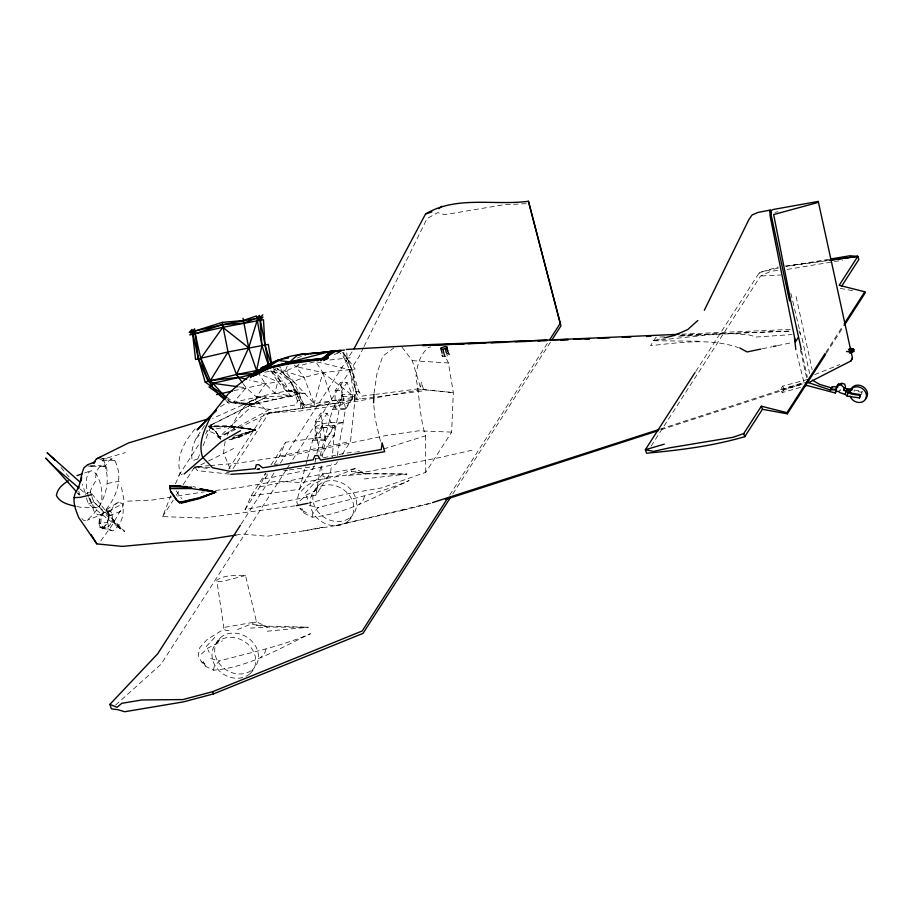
<?xml version="1.0" encoding="UTF-8"?>
<svg xmlns="http://www.w3.org/2000/svg" width="913" height="913" viewBox="0 0 913 913"><rect width="100%" height="100%" fill="white"/><g stroke="black" fill="none" stroke-linecap="round" stroke-linejoin="round"><path stroke-width="0.68" stroke-dasharray="4.57 3.42" d="M315.076 439.073L315.327 421.475L320.668 413.178L327.162 413.304L333.119 427.604L325.621 439.256L315.076 439.073L322.574 427.421L320.668 413.178M334.957 408.191L335.208 390.593L340.549 382.296L347.043 382.41L352.989 396.721L345.502 408.373L334.957 408.191L342.455 396.55L340.549 382.296M307.51 458.429L312.703 440.249L322.152 425.572L334.968 425.709L332.286 457.014M320.109 455.724L332.583 409.366L342.033 394.701L354.849 394.827L354.712 402.405L350.501 441.481L342.021 454.663M854.374 390.056L862.146 391.426L861.564 394.804M307.521 503.383L348.88 493.499L381.611 487.919L425.755 472.306L451.638 432.111L453.339 392.613L448.409 362.986L444.414 354.621M374.01 393.309L377.001 373.497L382.707 356.207L393.743 347.99M106.17 527.965L102.713 527.2L100.772 523.411L101.103 518.036L103.557 513.14L107.22 510.595L110.667 511.348L112.607 515.137L112.288 520.513L109.822 525.409L106.17 527.965L102.256 527.954L100.042 526.881C98.433 520.969 100.795 512.421 107.22 510.595M99.426 458.703L102.541 460.46C113.452 481.105 104.059 505.676 87.192 520.227L83.676 520.444L81.93 518.641M245.083 509.682L259.737 486.903L265.729 473.128L251.075 495.907L245.083 509.682L315.966 495.143L330.632 472.363L331.533 463.987M232.256 437.909L239.183 437.247L238.807 435.022L255.743 429.84L231.697 426.006L209.99 425.983L208.678 426.828L230.784 426.599L255.743 429.84L239.183 437.247L228.615 440.112M322.152 425.572L316.777 454.126M342.033 394.701L334.078 435.638L320.965 456.009M213.585 670.199L214.213 666.239L219.531 660.955C250.082 652.578 281.17 646.461 310.488 633.713C279.298 648.435 248.804 667.346 213.585 670.199L205.573 666.364L201.271 661.491L198.178 655.534L199.89 647.465L207.114 639.534L221.277 630.769L223.845 627.471L216.758 580.246C224.986 574.334 235.953 575.886 245.517 575.464L256.462 621.799L267.463 627.06L308.286 627.242L265.478 631.385M315.966 495.143L321.011 464.215M322.152 457.185L325.519 440.386L334.968 425.709M337.217 455.827L345.399 409.503L354.849 394.827M312.098 517.146L312.794 513.049L318.226 507.628C348.812 499.479 379.865 493.408 409.104 480.535C377.822 495.2 347.305 514.019 312.098 517.146L304.189 513.174L299.886 508.301L306.414 512.741M99.015 523.252C99.061 511.805 110.564 507.366 118.622 502.013L122.353 503.828C125.047 513.505 121.418 525.546 112.63 530.898L99.757 527.44L99.015 523.252L107.723 522.453L109.571 513.528L113.737 505.722L118.622 502.013M105.771 510.949L107.974 512.01C109.56 517.717 107.426 524.815 102.256 527.954M105.897 510.321L108.27 511.474C109.971 517.591 107.666 525.203 102.119 528.581M251.075 495.907L299.532 489.288L314.198 466.509L316.491 455.496M225.134 441.447L223.537 452.837L230.213 469.02M225.956 400.545L228.809 403.329L274.904 393.229L277.712 381.725L271.161 371.077L267.189 370.918M299.532 489.288L305.775 465.139M306.129 463.793L307.167 459.775M121.486 487.382L124.225 501.328L122.878 506.304L111.683 525.854L100.213 541.66M336.863 352.783L339.613 352.498L344.429 358.455L349.588 369.731L355.111 399.62L332.229 400.761L314.14 403.614L293.609 381.497L276.97 368.144L280.006 373.406L296.052 366.638L315.59 361.491L322.86 372.607L314.14 403.614L314.894 406.08L332.229 400.761L354.678 397.189L357.177 399.266C354.518 383.38 353.867 366.01 343.459 352.875L340.891 352.623M264.804 372.196L271.161 371.077L289.067 390.627L301.747 392.636L292.594 396.105L290.905 395.831L277.712 381.725L258.436 373.314L265.478 383.928L274.904 393.229L289.067 390.627L301.187 394.154L289.067 390.627L283.578 380.698L265.478 383.928L256.462 396.95L254.544 404.47L231.537 402.713L227.086 399.563M364.504 496.158L363.397 499.662L359.14 504.49M266.003 649.177L264.781 652.852L260.422 657.851M90.033 492.484L91.574 487.85L95.317 481.642L96.105 473.436L98.307 468.323L101.309 465.356L105.018 466.383L109.058 460.54L111.979 458.954L114.821 460.597C124.488 479.017 115.358 501.659 100.921 514.795L87.192 520.227M295.025 505.848L203.108 518.059L162.594 516.61L170.822 495.633M175.456 483.833L180.192 473.094C175.307 456.831 185.362 439.94 195.816 428.129M287.218 366.113L285.198 371.214L293.609 381.497L305.09 407.369L300.251 401.515L291.236 382.433L278.134 365.93L285.198 371.214L304.097 377.411L322.86 372.607L355.191 369.069L347.111 358.181L346.769 352.327L343.459 352.875L344.429 358.455L352.087 369.468L359.288 392.75L356.344 393.104L354.678 397.189L322.86 372.607L296.052 366.638L294.1 365.04M197.767 458.988L199.901 453.704M203.085 445.761L211.599 424.602L266.904 396.824L211.04 425.161L209.123 424.191M204.512 425.572L196.021 438.651C192.563 445.487 190.749 453.225 192.289 460.848L197.436 459.022M337.388 461.864L335.847 464.261L264.964 478.8L267.144 473.79M274.22 464.42L279.618 456.032L285.609 442.257L334.078 435.638M227.154 435.341C234.721 420.437 242.402 401.435 260.296 397.155L212.581 418.405M363.454 347.716L359.037 356.663L289.98 463.941M364.082 346.426L427.079 218.527L437.818 212.615L444.677 214.681L503.668 204.774L527.782 203.588M664.493 336.829L655.979 337.182L650.535 345.673C679.694 342.615 709.937 337.787 738.412 347.613M209.088 426.999L213.482 429.361L230.418 426.12L255.743 429.84L239.309 437.042L228.775 439.861M401.994 347.214L412.311 360.658L421.007 389.315L453.339 392.613L421.486 389.509L348.047 402.895L341.028 404.927L299.738 411.055L268.936 412.95L231.24 471.507M198.52 444.905L178.537 475.958L182.292 474.087M205.448 434.154L211.599 424.602L211.04 425.161M162.594 516.61L173.265 500.05M176.3 495.325L179.347 490.589M183.159 484.677L194.583 466.931L208.757 465.687M238.635 436.562L255.743 429.84L230.909 426.987L230.418 426.12L208.164 426.131M270.956 465.025L285.609 442.257M264.964 478.8L268.045 474.007M241.226 523.971L274.22 472.717M280.359 463.188L354.027 348.755M286.146 469.91L161.076 664.196L115.643 705.087M286.91 468.711L289.216 465.139M325.621 439.256L321.821 421.589L327.162 413.304M345.502 408.373L341.702 390.718L347.043 382.41M217.545 642.044L220.273 637.799M315.704 489.551L318.432 485.317M250.162 673.532A22.836 19.401 32.8 0 0 238.339 638.586A22.836 19.401 32.8 0 0 213.06 661.24A22.836 19.401 32.8 0 0 250.162 673.532L252.89 669.286A22.836 19.401 32.8 0 0 241.066 634.341A22.836 19.401 32.8 0 0 215.788 656.995A22.836 19.401 32.8 0 0 252.89 669.286M348.321 521.038A22.836 19.401 32.8 0 0 336.498 486.093A22.836 19.401 32.8 0 0 311.219 508.746A22.836 19.401 32.8 0 0 348.321 521.038L351.049 516.804A22.836 19.401 32.8 0 0 339.225 481.859A22.836 19.401 32.8 0 0 313.946 504.512A22.836 19.401 32.8 0 0 351.049 516.804M449.687 495.086L548.667 341.314M452.791 493.91L551.007 341.336M695.786 371.386L759.422 272.531L778.321 267.018M651.129 446.069L760.597 276.011L770.88 271.229L779.006 270.339M800.507 387.352L782.201 392.579L780.547 389.394L782.646 386.131L808.907 379.089M782.201 392.579L784.29 389.315L803.52 383.974M825.888 352.247L843.441 324.982M826.265 353.365L843.053 327.288M838.99 391.597L840.28 389.6L840.656 390.467M862.146 391.426L861.621 392.248L853.826 390.901M228.707 469.031L263.96 414.217L326.649 404.379L344.372 402.667L341.028 404.927M87.671 465.801L91.642 466.566L93.149 464.477M196.021 438.651L200.906 433.492M214.795 637.422L206.406 646.347L209.214 652.453M277.472 368.818L282.106 371.922L290.688 381.794L299.932 400.636L297.387 400.853L296.474 404.699L269.666 409.458L251.714 406.217L218.549 437.726L270.773 412.265L315.179 406.559L362.256 398.684L423.883 390.764L421.361 381.942L420.562 388.573L375.791 394.336M201.453 654.028L207.981 648.013L222.464 640.846M300.057 500.838L306.46 495.006L320.965 487.804M299.11 364.104L296.052 366.638L304.097 377.411L314.14 403.614L304.189 404.801L300.251 401.515L297.695 401.709L291.236 382.433L280.006 373.406M88.801 497.574A18.796 7.224 80.7 0 0 99.768 505.836A18.796 7.224 80.7 0 0 99.54 480.889L96.983 475.182L93.993 471.599L91.038 470.686L88.561 472.614L86.929 477.065A18.842 7.236 80.6 0 0 88.447 496.489M315.35 427.079C323.704 421.464 334.546 422.913 344.11 422.297C334.763 424.203 325.222 429.487 315.601 427.832L315.35 427.079L319.527 454.857M446.685 354.312L448.226 353.24L447.986 352.292M442.269 356.401L441.96 355.077L447.028 354.735L448.854 353.468L448.568 352.338L449.162 354.78L447.336 356.047L444.483 356.732L442.269 356.401L441.995 355.271M230.909 426.987L231.822 426.394L255.743 429.84L233.431 437.692M220.444 406.73L228.079 401.846L237.734 402.485L251.714 406.217M213.482 429.361L210.184 426.542L208.849 427.387L213.779 429.726L221.163 438.97L220.181 439.05L215.525 431.358L220.718 438.411M269.666 409.458L218.298 437.453C215.662 433.31 210.926 431.393 206.201 430.97M108.27 511.474L122.353 503.828M274.368 369.514L276.103 368.601M193.567 468.472L207.342 461.601M208.598 460.985L233.637 448.5M85.137 494.298L90.25 491.856L120.539 528.924L88.493 503.987L86.393 497.939M88.493 503.987L93.594 501.545L117.64 526.79L124.739 531.583L113.269 519.611L89.303 498.053M327.835 477.179L313.524 484.027L305.01 493.157L307.818 499.274M364.127 478.948L406.89 474.052L366.067 473.87L355.066 468.631L336.212 476.187L324.857 477.202L322.974 476.152L320.988 464.58M814.681 374.604L839.789 364.607M288.599 383.46L304.097 377.411M297.124 358.056L302.386 356.07M334.272 354.495L339.613 352.498M237.483 629.582L256.462 621.799L223.845 627.471L224.336 629.445L226.162 630.541L230.909 630.643M109.012 515.662L123.529 510.458M84.692 472.923L91.038 470.686M99.928 457.276L103.215 459.125L125.343 452.62M660.327 429.064L803.976 382.41L796.136 350.9M661.103 429.726L803.543 383.62M266.847 414.103L269.78 413.155M249.409 401.492L253.677 400.122L256.793 401.172L268.936 412.95M383.677 448.979L425.538 435.798C419.432 416.807 419.854 397.018 415.974 377.731C416.659 366.615 419.501 354.974 428.38 347.511L430.776 346.906M245.517 575.464L222.373 581.49L218.333 581.729L216.758 580.246M780.547 389.394L805.631 382.49M235.782 535.098L242.732 534.014L267.03 536.251L303.561 530.898L336.11 525.523L431.153 502.96M430.731 503.394L404.927 509.739M698.902 341.222L653.035 340.732L664.847 337.799M107.974 512.01L110.667 511.348M775.057 212.364L777.785 211.702M355.066 468.631L322.449 474.304L319.881 477.579L305.729 486.344L298.494 494.275L296.782 502.344L298.642 505.928M233.865 390.661L265.478 383.928L249.295 379.956M471.998 450.212L438.331 457.824L371.203 470.982L301.575 482.555L276.73 481.174L241.568 487.234L215.285 490.486M778.264 268.125L759.422 272.531L760.597 276.011L781.026 274.984M233.785 436.3L255.743 429.84L230.293 426.314M323.499 457.755L345.616 453.122L355.317 452.118M762.287 348.789L771.964 346.769M777.488 345.628L792.678 342.466M279.618 456.032L350.501 441.481M259.737 486.903L330.632 472.363M108.67 515.925L112.607 515.137M336.11 525.523L406.536 509.397L402.062 510.253M303.561 530.898L322.437 527.303L317.45 528.216M107.483 483.468L119.238 481.277M292.594 396.105L274.676 399.415L256.405 404.06L233.648 402.222L228.17 398.262M289.067 390.627L291.977 390.102M829.141 259.224L786.104 266.368L828.274 260.502M787.132 269.438L842.665 260.216M171.884 496.9L152.174 500.039L124.225 501.328M177.51 496.01L204.215 491.856M275.11 464.455L277.872 464.078M315.259 458.977L319.413 458.406M283.738 470.674L287.892 470.104M289.273 469.921L314.198 466.509M785.294 266.082L828.513 260.296M350.261 357.77L329.319 360.042M374.387 394.519L361.799 396.139L358.923 391.494L355.99 391.86L351.459 368.464L346.392 357.474L342.695 352.372M256.838 469.35L259.6 469.031M653.035 340.732L716.054 334.181L733.584 333.713L748.215 334.751L756.706 337.011L792.05 334.569M256.873 469.134L259.634 468.837M356.709 451.969L359.482 451.684M257.135 469.156L259.92 468.871M210.173 465.562L238.51 463.062L294.956 454.628L386.21 435.501L418.359 430.833L451.638 432.111M348.709 475.422L366.067 473.87L351.357 471.325L367.597 473.607L406.89 474.052M250.436 628.11L267.463 627.06L252.707 624.549L268.821 626.181L308.286 627.242M681.885 334.169L791.537 329.365M678.679 336.212L702.782 335.185M680.699 335.402L790.464 331.099L680.767 335.185M243.086 383.62L246.145 387.82L256.462 396.95L290.905 395.831L299.521 393.868L286.442 391.106L272.976 368.738M90.398 465.71L101.309 465.356M226.367 472.614L229.231 472.523M91.642 466.566L105.018 466.383M100.921 514.795L97.657 514.806L93.719 510.709L89.816 497.151M209.374 426.417L230.179 426.508M332.583 409.366L345.399 409.503M312.703 440.249L325.519 440.386M102.541 460.46L114.821 460.597M97.28 507.776L82.455 507.617L76.315 506.43M305.296 393.229L299.635 393.138L303.15 393.72M342.455 396.55L352.989 396.721M322.574 427.421L333.119 427.604M335.208 390.593L341.702 390.718M315.327 421.475L321.821 421.589M102.21 458.76L111.979 458.954M229.471 474.132L197.379 470.64L194.754 466.76L209.842 467.604M412.311 360.658L448.409 362.986M314.894 406.08L304.189 404.801L291.236 382.433M100.042 526.881L102.713 527.2M194.754 466.76L210.218 468.768M239.183 386.872L246.145 387.82L233.648 402.222L249.683 404.231L254.499 403.854L290.905 395.831L274.904 393.229M256.462 396.95L276.434 399.666M446.662 353.331L448.876 353.651L449.162 354.78M840.245 288.394L855.481 291.144M99.757 527.44L108.875 529.095L112.63 530.898M316.948 361.822L349.588 369.731L356.344 393.104L360.236 398.81M193.065 486.572L195.713 487.222M309.21 505.368L318.226 507.628M210.595 658.558L219.531 660.955M99.357 522.989L100.772 523.411M251.828 405.075L249.683 404.231L247.138 404.824L231.537 402.713L227.554 399.027M271.161 371.077L275.555 372.812L283.578 380.698M231.822 426.394L237.551 432.5M209.99 425.983L215.708 431.073L220.569 439.21M201.271 661.491L207.799 665.931M273.398 368.487L278.716 372.287L275.555 372.812L271.458 369.765M80.104 489.037L85.514 493.671L82.159 483.97M117.766 525.34L124.739 531.583M210.184 426.542L214.749 430.959M113.132 521.061L120.539 528.924M61.023 467.547L69.034 476.985M176.198 490.852L181.847 498.795M782.646 386.131L784.29 389.315M301.906 508.45L304.189 513.174M203.302 661.64L205.573 666.364M799.012 330.757L802.299 339.271L809.603 373.657M302.854 407.666L300.251 401.515L300.388 407.985M103.215 459.125L106.661 468.129L107.414 473.128M78.723 491.262L79.979 494.892M90.25 491.856L91.505 495.485M91.916 496.706L93.594 501.545M322.86 372.607L332.937 403.249M790.863 293.313L800.53 333.987M380.436 441.333L375.095 418.462L373.702 404.094M447.028 354.735L447.336 356.047M444.175 355.408L444.483 356.732M800.37 349.713L806.852 378.918M796.09 296.508L812.148 369.617M801.591 350.9L807.354 377.137M107.723 522.453L108.875 529.095M425.538 435.798L425.755 472.306M79.465 495.063L77.582 492.974L79.465 495.051"/><path stroke-width="1.37" d="M804.433 386.233L807.046 385.48L835.269 393.001L835.612 391.004L838.99 391.597L839.367 392.464L845.301 394.427L847.264 396.196L859.555 397.897L860.114 394.599L852.274 393.355L846.465 389.885L851.761 390.285M860.114 394.599L859.555 397.897M704.322 310.26L748.694 219.942L752.072 214.954L757.881 212.467L770.184 210.081L769.99 215.388L795.44 341.896L798.35 337.376M859.601 395.34L851.749 394.119L847.869 392.51L844 390.228L843.795 387.626L841.067 384.761L837.324 385.743L836.228 389.771L830.202 389.931L806.955 382.125M373.565 402.793L373.942 394.667M81.223 480.911L81.645 477.191M847.264 396.196L847.869 392.51M845.301 394.427L845.917 390.753M844 390.228L845.495 386.758L844.708 384.122L841.969 383.357L838.339 384.179L837.324 385.743M854.191 351.414L851.646 352.395L850.654 351.334L850.848 348.8L853.746 349.417M850.733 352.589L849.238 352.692L851.669 352.738L850.505 351.482L850.722 348.481L851.783 349.496M206.338 489.847L215.628 492.141L198.395 498.338L179.633 502.812L176.631 500.244L170.651 491.605L169.624 486.001L180.763 485.978M224.997 399.609C203.473 384.544 200.928 357.303 195.199 333.713L194.583 328.806L189.836 334.934L222.761 327.299L260.091 320.292L262.967 317.131L222.201 324.708L189.242 332.366L192.015 329.388L198.361 358.832L205.208 382.079L236.467 374.524L248.69 347.819L257.055 320.817L262.841 314.802M235.782 535.098L207.993 539.423L169.407 541.991L122.319 546.408L96.846 543.886L78.769 517.637C75.482 509.568 71.773 500.415 75.745 491.947C81.291 484.792 80.264 475.776 83.95 467.855L87.545 464.763L94.005 462.286M838.339 384.179L835.966 388.584M851.304 352.772L852.468 357.942L851.007 360.909L808.564 382.661L807.959 379.899M267.361 369.742L267.931 368.373C283.738 351.825 309.324 354.792 330.107 351.448L344.475 350.067M338.335 350.912L341.154 350.66L330.107 351.448L268.833 367.608L250.961 376.373L267.931 368.373L288.223 364.002L288.805 362.609L298.117 354.701L334.169 351.311L328.566 351.927M851.007 360.909L852.468 357.942M551.772 340.138L560.981 325.838L528.433 201.271C494.241 205.779 456.603 195.348 425.549 213.996L354.027 348.755M77.548 489.277L78.906 486.926M268.536 365.565L261.951 345.513L256.427 315.909L243.086 320.554L222.133 322.392L228.033 351.939L210.378 380.584L225.568 397.189M179.633 502.812L180.831 502.013L181.573 503.04L181.014 501.728M240.461 525.169L157.584 653.902L109.891 704.368L111.42 708.887L117.845 709.675L124.716 711.729L183.707 701.835L213.539 693.88L363.02 633.371L450.486 497.482M448.146 497.471L362.21 630.974L212.775 691.632L182.954 699.575L141.926 699.951L121.851 703.284L117.047 707.29L109.891 704.368M549.432 340.127L560.183 323.43L528.433 201.271M695.021 372.572L645.365 449.71L646.541 453.19C679.546 450.223 713.064 446.023 744.803 436.654L762.412 409.298L761.351 406.205L786.972 412.699L787.348 413.817L762.412 409.298M664.276 444.186L645.365 449.71L653.582 451.41L669.252 447.895L733.116 437.281L743.741 433.561L761.351 406.205M830.522 258.995L849.957 255.766L857.798 256.382L839.184 285.29L864.805 291.795L865.182 292.902L844.582 324.914M841.729 286.077L858.848 259.475L857.798 256.382L829.917 260.114M786.972 412.699L825.124 353.434M844.205 323.795L864.805 291.795M787.348 413.817L825.5 354.552M838.066 386.918L832.359 386.713L830.202 389.931L831.07 388.71L836.228 389.771M835.269 393.001L836.422 391.221M841.067 384.761L841.969 383.357M832.359 386.713L831.481 387.934L819.509 384.316L812.41 380.162M93.902 463.439L95.409 461.35M93.274 463.233L96.481 458.897L128.482 442.965L207.331 419.147M228.136 394.062L210.686 416.066L197.117 429.909L216.415 410.359M211.508 415.232C205.151 427.877 197.596 442.702 202.572 457.196L212.581 467.753L229.893 471.313L255.298 468.711L256.211 464.888L258.699 464.58L262.67 467.833L313.205 459.81L314.825 455.747L317.77 455.393L320.6 460.026L381.257 449.516L382.113 442.771L384.67 451.695L273.957 470.606L256.827 472.866L230.863 474.281M325.644 357.896L332.4 351.254L340.389 350.284M204.638 421.486L216.415 410.234M229.003 393.263L237.3 385.617L257.329 369.993M261.004 369.126L262.91 367.38M184.118 474.018L220.855 441.96L240.484 430.696M697.829 320.509L687.637 329.616L674.045 335.516L664.847 337.799M288.428 358.09C273.478 359.448 261.118 367.928 250.413 377.72M438.925 208.632L441.812 206.235M817.397 202.115L818.265 201.419L850.357 348.504L848.622 349.816L850.414 349.884M266.037 366.398L263.48 366.866L251.874 375.585L266.06 365.668L270.065 364.527M442.109 353.228L440.945 348.15L444.871 346.506L446.742 346.78L447.906 351.87M440.945 348.15L441.173 349.097L443.033 349.359L446.971 347.739M68.349 480.82C62.826 484.164 57.359 488.672 56.412 495.474C59.893 502.607 68.041 504.512 75.083 506.201M335.151 351.471L320.691 360.703L330.107 351.448L334.215 351.185M281.193 360.064L277.449 360.373L253.848 375.015L253.3 376.373L266.06 365.668L268.616 365.383M789.562 301.039L770.287 210.949L773.322 209.465L818.265 201.419L816.952 202.766L773.653 214.544L791.297 303.961L801.294 349.519M255.229 374.809L256.952 373.988M263.298 370.963L268.376 368.544M99.928 457.276L96.481 458.897M260.616 368.201L263.48 366.866M853.644 350.82L850.654 351.334M203.964 496.524L215.628 492.141L200.826 488.843M77.069 475.616L82.147 473.824M199.228 497.779L215.628 492.141L199.719 488.854M425.549 213.996L431.917 211.907M658.969 429.509L432.534 502.607M445.418 499.525L658.399 430.605M222.133 322.392L194.606 331.134L192.643 334.295L195.565 359.46L228.033 351.939L268.296 344.418L271.618 363.614M285.29 363.773L289.181 362.666M304.942 354.815L307.635 354.084L298.117 354.701M183.057 502.424L188.295 501.054M181.573 503.04L199.753 498.498L215.628 492.141L191.433 488.546L169.67 488.615M307.521 503.383L296.428 505.642M232.507 390.981L216.552 394.656M91.368 494.743L80.002 497.38L73.987 497.619M180.831 502.013L197.916 498.087M304.896 354.655L307.635 354.084M760.906 349.074L747.096 351.939L739.713 347.967M773.345 346.484L776.107 345.913M251.794 374.65L212.729 383.3L208.175 381.36L198.361 358.832L195.199 333.713L222.201 324.708L243.623 323.134L256.53 318.226L259.463 315.384L268.89 365.497M259.144 370.039L236.467 374.524L228.033 351.939M331.419 352.041L334.181 351.596M288.223 364.002L327.55 358.581L323.727 360.395L324.366 359.003L328.372 357.828L289.683 361.868L277.449 360.373M829.677 260.296L857.798 256.382M336.258 350.706L333.085 351.151L322.163 358.569L288.805 362.609L268.833 367.608L256.45 373.782L255.902 375.14L267.931 368.373L288.805 362.609L321.33 359.311L325.188 358.261L333.085 351.151L341.154 350.66M850.505 351.482L846.488 351.585M300.48 361.445L303.31 361.149M317.427 359.619L324.686 358.843M310.431 353.799L316.012 353.217M318.797 352.932L325.781 352.213M851.304 348.515L849.25 348.846L850.722 348.481M346.278 349.474L431.45 344.498L546.853 340.184M254.316 373.543L236.467 374.524L242.322 382.57M850.596 349.987L852.81 349.919M679.032 334.295L422.696 345.536L464.032 343.916M468.312 343.745L485.419 343.071M491.114 342.854L505.368 342.295M515.354 341.896L526.755 341.451M538.156 341.006L546.716 340.663M560.97 340.104L568.091 339.83M585.199 339.157L589.478 338.985M549.694 340.081L568.217 339.385M573.912 339.18L589.593 338.586M598.141 338.267L609.53 337.844M622.358 337.365L630.906 337.045M646.575 336.463L650.843 336.304M170.138 486.686L191.764 487.2M169.624 486.001L187.313 486.606M853.119 349.576L854.248 349.896M850.848 348.8L853.484 348.88M237.791 386.69L212.729 383.3L211.919 386.302L208.951 387.009L225.968 398.764M246.601 379.294L238.498 377.32L210.378 380.584L200.883 358.25L222.761 327.299L248.69 347.819L256.576 370.495L261.951 345.513L260.091 320.292L263.469 319.71L264.964 345L271.035 363.716M845.141 388.447L852.343 389.372M205.208 382.079L227.075 397.475M179.496 502.253L176.814 499.959L170.925 491.468M53.171 465.915L45.65 458.098L54.141 466.84L79.02 488.113M53.958 459.045L47.099 452.734L80.082 482.121M54.141 466.84L76.646 491.924M53 458.121L54.78 460.209M169.807 485.727L170.548 486.88M91.117 534.573L96.846 543.886M770.184 210.081L771.063 212.056M743.741 433.561L744.803 436.654M212.775 691.632L213.539 693.88M443.033 349.359L443.98 353.491M446.742 346.78L447.667 350.923M445.441 348.8L446.366 352.943M248.69 347.819L243.006 318.238M770.287 210.949L770.926 214.064M795.839 349.588L794.47 338.004M850.836 390.273A8.788 7.475 32.8 0 1 862.888 386.564A8.788 7.475 32.8 0 1 865.376 399.061M849.786 391.905A8.788 7.475 32.8 0 1 862.477 388.618A8.788 7.475 32.8 0 1 863.253 401.48A8.788 7.475 32.8 0 1 850.037 395.968"/></g></svg>
